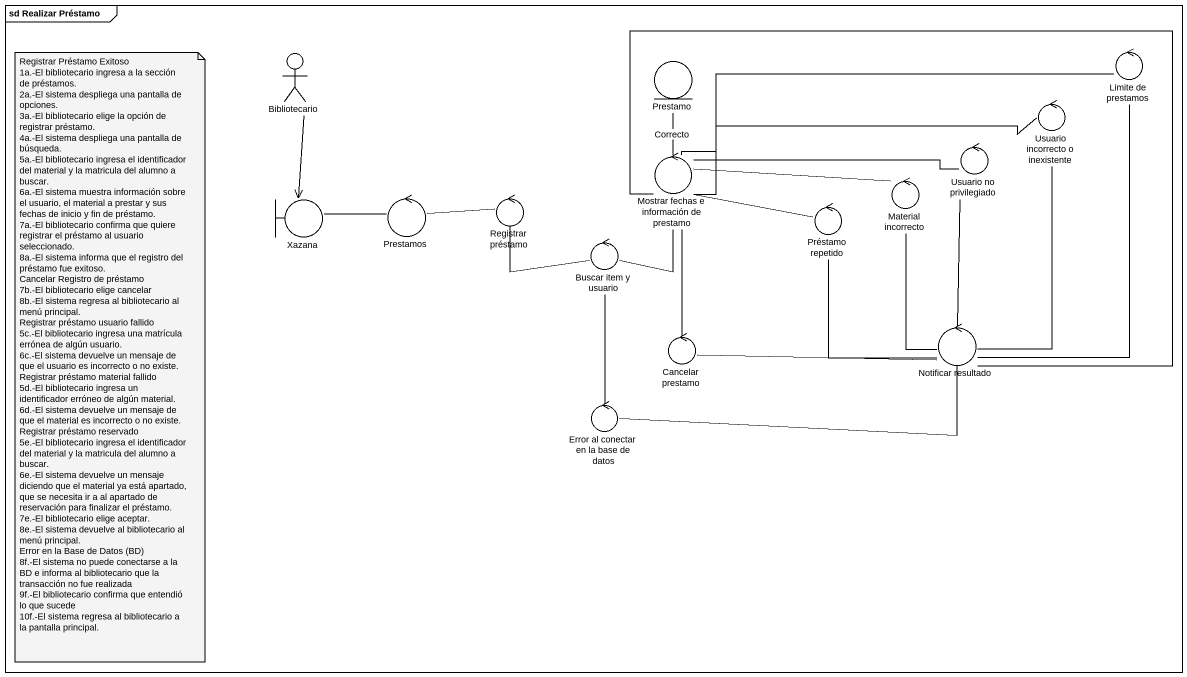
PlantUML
@startuml
mainframe sd Realizar Préstamo
actor Bibliotecario
entity Prestamo
control "Limite de prestamos" as Limite_de_prestamos #FFFFFF
control "Usuario incorrecto o inexistente" as Usuario_incorrecto_o #FFFFFF
control "Mostrar fechas e información de prestamo" as Mostrar_fechas_e
control "Usuario no privilegiado" as Usuario_no_privilegiado #FFFFFF
boundary Xazana
control Prestamos
control "Registrar préstamo" as Registrar_préstamo
control "Material incorrecto" as Material_incorrecto #FFFFFF
control "Préstamo repetido" as Préstamo_repetido #FFFFFF
control "Buscar item y usuario" as Buscar_item_y_usuario
control "Cancelar prestamo" as Cancelar_prestamo #FFFFFF
control "Notificar resultado" as Notificar_resultado
control "Error al conectar en la base de datos" as Error_al_conectar_en_la
Bibliotecario --> Xazana
Limite_de_prestamos -- Notificar_resultado
Usuario_incorrecto_o -- Notificar_resultado
Mostrar_fechas_e -up- Prestamo : Correcto
Mostrar_fechas_e -right- Limite_de_prestamos
Mostrar_fechas_e -right- Usuario_incorrecto_o
Mostrar_fechas_e -right- Usuario_no_privilegiado
Mostrar_fechas_e -right- Material_incorrecto
Mostrar_fechas_e -right- Préstamo_repetido
Mostrar_fechas_e -- Cancelar_prestamo
Mostrar_fechas_e -right- Notificar_resultado
Usuario_no_privilegiado -- Notificar_resultado
Xazana -right- Prestamos
Prestamos -right- Registrar_préstamo
Registrar_préstamo -right- Buscar_item_y_usuario
Material_incorrecto -- Notificar_resultado
Préstamo_repetido -- Notificar_resultado
Buscar_item_y_usuario -up- Mostrar_fechas_e
Buscar_item_y_usuario -- Error_al_conectar_en_la
Cancelar_prestamo -right- Notificar_resultado
Error_al_conectar_en_la -right- Notificar_resultado
note as N1
  Registrar Préstamo Exitoso
  1a.-El bibliotecario ingresa a la sección de préstamos.
  2a.-El sistema despliega una pantalla de opciones.
  3a.-El bibliotecario elige la opción de registrar préstamo.
  4a.-El sistema despliega una pantalla de búsqueda.
  5a.-El bibliotecario ingresa el identificador del material y la matricula del alumno a buscar.
  6a.-El sistema muestra información sobre el usuario, el material a prestar y sus fechas de inicio y fin de préstamo.
  7a.-El bibliotecario confirma que quiere registrar el préstamo al usuario seleccionado.
  8a.-El sistema informa que el registro del préstamo fue exitoso.
  Cancelar Registro de préstamo
  7b.-El bibliotecario elige cancelar
  8b.-El sistema regresa al bibliotecario al menú principal.
  Registrar préstamo usuario fallido
  5c.-El bibliotecario ingresa una matrícula errónea de algún usuario.
  6c.-El sistema devuelve un mensaje de que el usuario es incorrecto o no existe.
  Registrar préstamo material fallido
  5d.-El bibliotecario ingresa un identificador erróneo de algún material.
  6d.-El sistema devuelve un mensaje de que el material es incorrecto o no existe.
  Registrar préstamo reservado
  5e.-El bibliotecario ingresa el identificador del material y la matricula del alumno a buscar.
  6e.-El sistema devuelve un mensaje diciendo que el material ya está apartado, que se necesita ir a al apartado de reservación para finalizar el préstamo.
  7e.-El bibliotecario elige aceptar.
  8e.-El sistema devuelve al bibliotecario al menú principal.
  Error en la Base de Datos (BD)
  8f.-El sistema no puede conectarse a la BD e informa al bibliotecario que la transacción no fue realizada
  9f.-El bibliotecario confirma que entendió lo que sucede
  10f.-El sistema regresa al bibliotecario a la pantalla principal.
end note
@enduml
